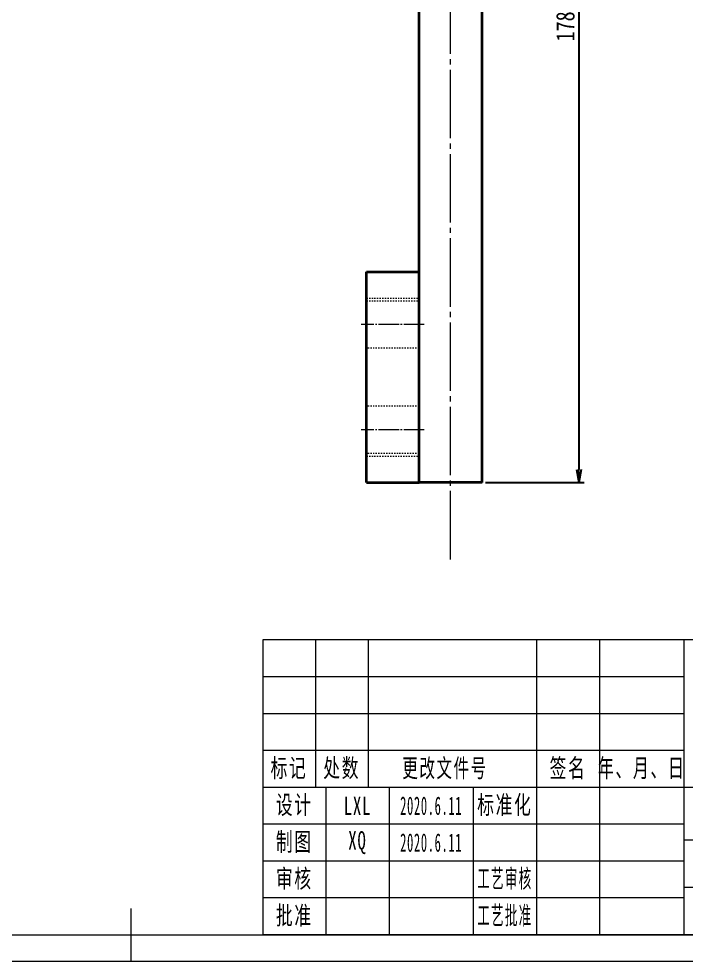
# Model space of a CAD drawing. Header units: millimetres. Extents: x -15766 to 80009, y -9701 to 15159.
# Drawn here: x -13164.5 to -13037.7, y 4666.5 to 4845.5 of the extents above; entities that cross this region are included whole.
import ezdxf

# ---------------------------------------------------------------- set-up
doc = ezdxf.new("R2010")
doc.units = ezdxf.units.MM
doc.linetypes.add('CENTER-HOKUTO_1', pattern=[16, 13, -1, 1, -1])
doc.linetypes.add('HIDDEN-HOKUTO_1', pattern=[2, 1, -1])
doc.layers.get('DEFPOINTS').update_dxf_attribs({"lineweight": 18})
for name, color, linetype, lineweight in [('AM_7', 2, 'CENTER-HOKUTO_1', 18), ('AM_HID', 1, 'HIDDEN-HOKUTO_1', 18), ('AM_VIS', 7, 'Continuous', 18), ('CDRAFT0', 7, 'Continuous', 18), ('title_frame', 7, 'Continuous', 18), ('word_dim', 9, 'Continuous', 18), ('尺寸线层', 3, 'Continuous', 18), ('粗实线层_1', 7, 'Continuous', 15), ('细实线层', 7, 'Continuous', 18)]:
    doc.layers.add(name, color=color, linetype=linetype, lineweight=lineweight)
doc.styles.add('DIM', font='', dxfattribs={"width": 0.8})
doc.styles.add('UserTxtStyle1', font='', dxfattribs={"width": 0.618357})
doc.styles.add('UserTxtStyle2', font='', dxfattribs={"width": 0.634692})
doc.styles.add('标准', font='', dxfattribs={"width": 0.667})
doc.styles.get('DIM').set_extended_font_data('NSimSun')
doc.styles.get('UserTxtStyle1').set_extended_font_data('宋体')
doc.styles.get('UserTxtStyle2').set_extended_font_data('宋体')
doc.styles.get('标准').set_extended_font_data('宋体')
doc.dimstyles.new('1-1$0', dxfattribs={"dimtxt": 3.5, "dimasz": 2.5, "dimexe": 1, "dimexo": 0.625, "dimgap": 0.8, "dimtad": 1, "dimdsep": 46, "dimtxsty": 'DIM', "dimblk": 'OPEN', "dimcen": 0, "dimdle": 5, "dimclrd": 256, "dimclre": 256, "dimclrt": 3, "dimazin": 3, "dimtfac": 0.5, "dimtmove": 0, "dimatfit": 3, "dimldrblk": 'OPEN', "dimfxl": 0, "dimtolj": 1, "dimarcsym": 0})

# ---------------------------------------------------------------- blocks, each defined once
blk = doc.blocks.new('*X1435')
at = {"layer": 'CDRAFT0'}
blk.add_line((0, 0), (420, 0), dxfattribs=at)
at = {"layer": '粗实线层_1'}
for p, q in [((210, 0), (210, 10)), ((25, 5), (415, 5))]:
    blk.add_line(p, q, dxfattribs=at)
blk = doc.blocks.new('_OPEN')
at = {"color": 0, "linetype": 'ByBlock', "lineweight": -2}
for p, q in [((-1, 0.166667), (0, 0)), ((-1, -0.166667), (0, 0)), ((0, 0), (-1, 0))]:
    blk.add_line(p, q, dxfattribs=at)
blk = doc.blocks.new('*D1489')
at = {"layer": 'DEFPOINTS', "color": 0, "transparency": 16777216}
for p in [(-13082.46, 4936.4), (-13076.46, 4757.42), (-13058.11, 4757.42)]:
    blk.add_point(p, dxfattribs=at)
at = {"layer": 'word_dim', "linetype": 'Continuous', "lineweight": -2, "transparency": 16777216}
for p, q in [((-13081.84, 4936.4), (-13057.11, 4936.4)), ((-13058.11, 4933.9), (-13058.11, 4759.92)), ((-13075.84, 4757.42), (-13057.11, 4757.42))]:
    blk.add_line(p, q, dxfattribs=at)
at = {"layer": 'word_dim', "lineweight": -2, "transparency": 16777216, "xscale": 2.5, "yscale": 2.5, "zscale": 2.5}
for p, rotation in [((-13058.11, 4936.4), 90), ((-13058.11, 4757.42), 270)]:
    blk.add_blockref('_OPEN', p, dxfattribs=dict(at, rotation=rotation))
at = {"layer": 'word_dim', "color": 3, "transparency": 16777216, "insert": (-13060.66, 4846.91), "char_height": 3.5, "attachment_point": 5, "rotation": 90, "style": 'DIM'}
blk.add_mtext('\\A1;178.98', dxfattribs=at)

msp = doc.modelspace()

# ---------------------------------------------------------------- linework, layer by layer
at = {"layer": 'AM_7'}
msp.add_line((-13082.46435, 4742.81723), (-13082.46435, 4917.99414), dxfattribs=at)
at = {"layer": 'AM_7', "ltscale": 0.300012}
for p, q in [((-13087.46435, 4787.41531), (-13099.46484, 4787.41531)), ((-13087.46435, 4767.41531), (-13099.46484, 4767.41531))]:
    msp.add_line(p, q, dxfattribs=at)
at = {"layer": 'AM_HID'}
msp.add_line((-13088.46435, 4757.41531), (-13088.46435, 4797.41531), dxfattribs=at)
at = {"layer": 'AM_HID', "ltscale": 0.25}
for p, q in [((-13098.46435, 4792.41531), (-13088.46435, 4792.41531)), ((-13098.46435, 4791.91531), (-13088.46435, 4791.91531)), ((-13088.46435, 4782.91531), (-13098.46435, 4782.91531)), ((-13088.46435, 4771.91531), (-13098.46435, 4771.91531)), ((-13088.46435, 4762.91531), (-13098.46435, 4762.91531)), ((-13098.46435, 4762.41531), (-13088.46435, 4762.41531))]:
    msp.add_line(p, q, dxfattribs=at)
at = {"layer": 'AM_VIS', "lineweight": 35}
for p, q in [((-13088.46435, 4797.41531), (-13088.46435, 4903.39606)), ((-13076.46435, 4757.41531), (-13076.46435, 4903.39606)), ((-13098.46435, 4757.41531), (-13098.46435, 4797.41531)), ((-13088.46435, 4757.41531), (-13088.46435, 4797.41531))]:
    msp.add_line(p, q, dxfattribs=at)
at = {"layer": 'AM_VIS', "lineweight": 35, "ltscale": 0.25}
for p, q in [((-13098.46435, 4797.41531), (-13088.46435, 4797.41531)), ((-13098.46435, 4757.41531), (-13088.46435, 4757.41531))]:
    msp.add_line(p, q, dxfattribs=at)
at = {"layer": 'AM_VIS', "lineweight": 35, "ltscale": 0.15}
for p, q in [((-13082.46435, 4757.41531), (-13088.46435, 4757.41531)), ((-13076.46435, 4757.41531), (-13082.46435, 4757.41531))]:
    msp.add_line(p, q, dxfattribs=at)
at = {"layer": '粗实线层_1'}
for p, q in [((-12938.16591, 4727.51982), (-13118.16591, 4727.51982)), ((-13118.16591, 4727.51982), (-13118.16591, 4671.51982)), ((-13038.16591, 4727.51982), (-13038.16591, 4671.51982)), ((-12988.16591, 4699.51982), (-13118.16591, 4699.51982)), ((-13078.16591, 4699.51982), (-13078.16591, 4671.51982)), ((-13038.16591, 4692.51982), (-13118.16591, 4692.51982)), ((-13038.16591, 4685.51982), (-13118.16591, 4685.51982)), ((-12988.16591, 4680.51982), (-13038.16591, 4680.51982)), ((-13038.16591, 4678.51982), (-13118.16591, 4678.51982)), ((-12938.16591, 4671.51982), (-13118.16591, 4671.51982))]:
    msp.add_line(p, q, dxfattribs=at)
at = {"layer": '细实线层'}
for p, q in [((-13108.16591, 4727.51982), (-13108.16591, 4699.51982)), ((-13098.16591, 4727.51982), (-13098.16591, 4699.51982)), ((-13066.16591, 4727.51982), (-13066.16591, 4671.51982)), ((-13054.16591, 4727.51982), (-13054.16591, 4671.51982)), ((-13038.16591, 4720.51982), (-13118.16591, 4720.51982)), ((-13038.16591, 4713.51982), (-13118.16591, 4713.51982)), ((-13038.16591, 4706.51982), (-13118.16591, 4706.51982)), ((-13106.16591, 4699.51982), (-13106.16591, 4671.51982)), ((-13094.16591, 4699.51982), (-13094.16591, 4671.51982)), ((-12988.16591, 4689.51982), (-13038.16591, 4689.51982))]:
    msp.add_line(p, q, dxfattribs=at)

# ---------------------------------------------------------------- block references
at = {"layer": 'title_frame'}
msp.add_blockref('*X1435', (-13353.16591, 4666.51982), dxfattribs=at)

# ---------------------------------------------------------------- texts
at = {"layer": '尺寸线层', "char_height": 3.5, "attachment_point": 5, "line_spacing_factor": 1.15057}
for s, insert, width, style in [('\\T1.1;标记', (-13113.16591, 4703.01982), 18, '标准'), ('\\T1.1;处数', (-13103.16591, 4703.01982), 18, '标准'), ('\\T1.1;更改文件号', (-13083.53249, 4702.99582), 30, 'UserTxtStyle1'), ('\\T1.1;签名', (-13060.16591, 4703.01982), 22, '标准'), ('\\T1.1;年、月、日', (-13046.16591, 4703.01982), 30, 'UserTxtStyle2'), ('\\T1.1;设计', (-13112.16591, 4696.01982), 22, '标准'), ('\\T1.1;标准化', (-13072.16591, 4696.01982), 22, '标准'), ('{\\T1.1;LXL}', (-13100.16591, 4696.01982), 22, '标准'), ('{\\W0.5;\\T1.1;2020.6.11}', (-13086.16591, 4696.01982), 16, '标准'), ('\\T1.1;制图', (-13112.16591, 4689.01982), 22, '标准'), ('{\\T1.1;XQ}', (-13100.16591, 4689.01982), 22, '标准'), ('{\\W0.5;\\T1.1;2020.6.11}', (-13086.16591, 4689.01982), 16, '标准'), ('\\T1.1;审核', (-13112.16591, 4682.01982), 22, '标准'), ('{\\W0.5;\\T1.1;工艺审核}', (-13072.16591, 4682.01982), 22, '标准'), ('{\\T1.1;批准}', (-13112.16591, 4675.01982), 22, '标准'), ('{\\W0.5;\\T1.1;工艺批准}', (-13072.16591, 4675.01982), 22, '标准')]:
    msp.add_mtext(s, dxfattribs=dict(at, insert=insert, width=width, style=style))

# ---------------------------------------------------------------- dimensions: what is measured, and where the dimension line sits
at = {"layer": 'word_dim', "color": 3, "true_color": 0x00ff00}
dim = msp.add_linear_dim(base=(-13058.11361, 4757.41531), p1=(-13082.46435, 4936.39606), p2=(-13076.46435, 4757.41531), angle=90, dimstyle='1-1$0', dxfattribs=at)
dim.commit()
dim.dimension.update_dxf_attribs({"geometry": '*D1489', "text_midpoint": (-13060.66361, 4846.90569)})

doc.saveas('drawing.dxf')
